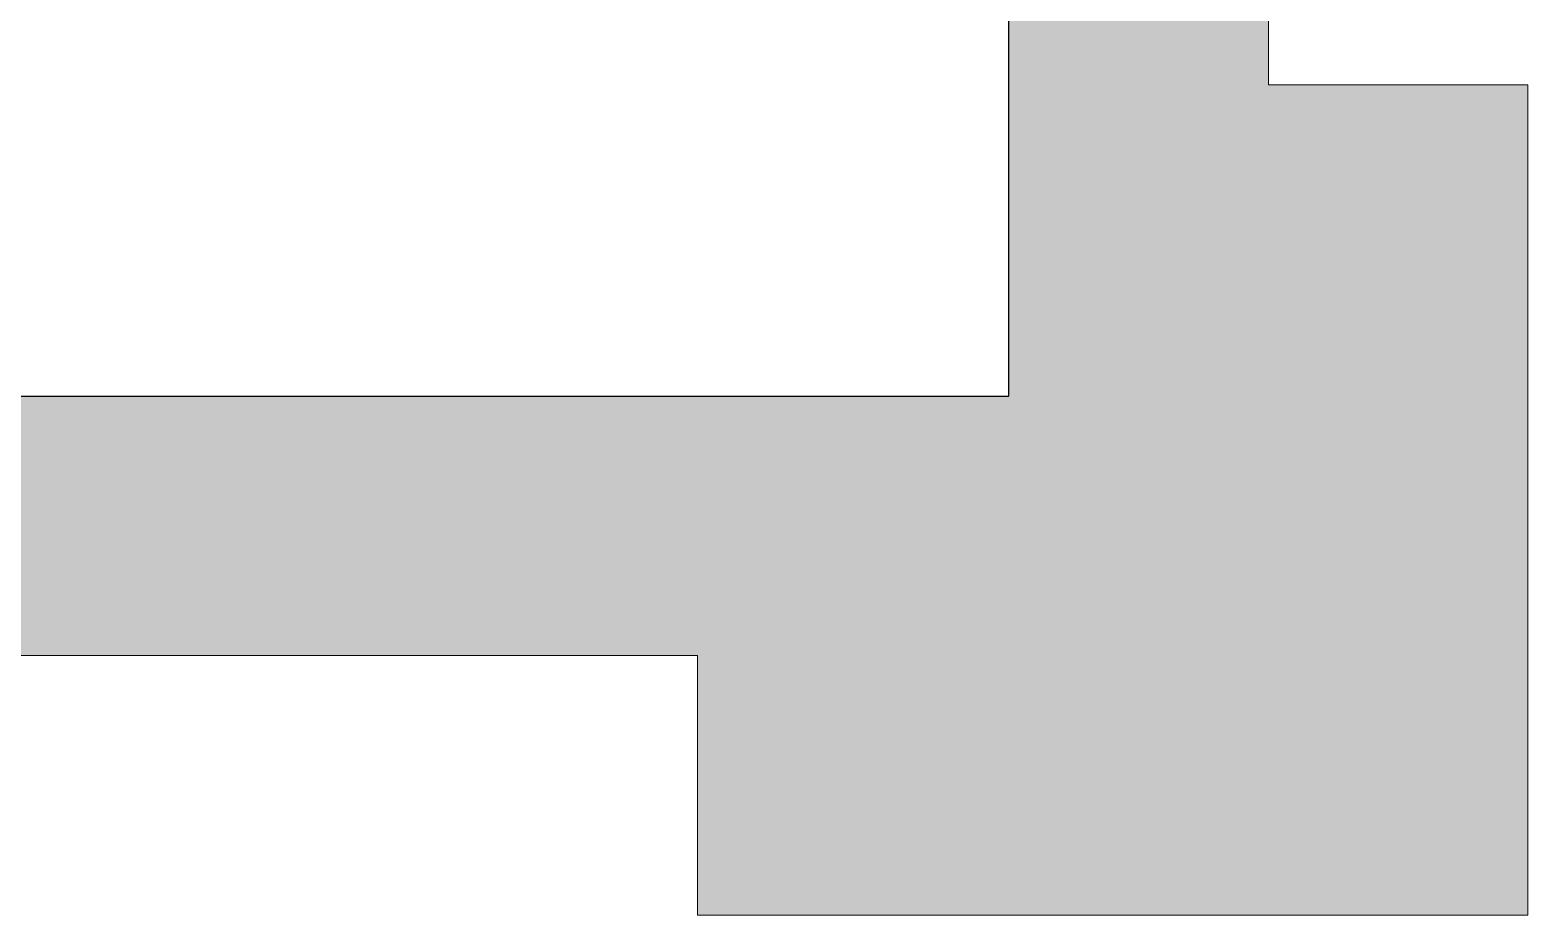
# Model space of a CAD drawing. Header units: millimetres. Extents: x 0 to 59350, y 0 to 29700.
# Drawn here: x 28534.8 to 28679.1, y 17996.2 to 18081.5 of the extents above; entities that cross this region are included whole.
import ezdxf

# ---------------------------------------------------------------- set-up
doc = ezdxf.new("R2010")
doc.units = ezdxf.units.MM
doc.linetypes.add('PUNKT2_S9', pattern=[1, 0, -1])
doc.layers.add('Standard', color=7, linetype='Continuous', lineweight=25)

msp = doc.modelspace()

# ---------------------------------------------------------------- hatches: boundary and pattern name
at = {"layer": 'Standard', "linetype": 'PUNKT2_S9', "lineweight": 18}
h = msp.add_hatch(color=59, dxfattribs=at)
h.paths.add_polyline_path([(28654.1, 19918.72), (28654.1, 21521.22), (28629.1, 21496.22), (28629.1, 19918.72)])
h.paths.add_polyline_path([(28654.1, 18021.22), (28654.1, 18348.72), (28629.1, 18348.72), (28629.1, 18046.22)])
h.paths.add_polyline_path([(28629.1, 19641.22), (28629.1, 18626.22), (28654.1, 18626.22), (28654.1, 19641.22)])
for points in [[(28679.1, 17996.22), (28679.1, 18076.22), (28654.1, 18076.22), (28654.1, 17996.22)], [(28599.1, 17996.22), (28654.1, 17996.22), (28654.1, 18021.22), (28599.1, 18021.22)]]:
    msp.add_hatch(color=59, dxfattribs=at).paths.add_polyline_path(points)
h = msp.add_hatch(color=59, dxfattribs=at)
h.paths.add_polyline_path([(27871.6, 18021.22), (28150.6, 18021.22), (28150.6, 18046.22), (27871.6, 18046.22)])
h.paths.add_polyline_path([(28654.1, 18021.22), (28629.1, 18046.22), (28409.1, 18046.22), (28409.1, 18021.22)])

# ---------------------------------------------------------------- linework, layer by layer
at = {"layer": 'Standard', "color": 36, "linetype": 'Continuous', "lineweight": 18}
for p, q in [((28629.1, 18348.72), (28629.1, 18046.22)), ((28654.1, 18076.22), (28654.1, 18348.72)), ((28679.1, 18076.22), (28654.1, 18076.22)), ((28679.1, 17996.22), (28679.1, 18076.22)), ((28629.1, 18046.22), (28409.1, 18046.22)), ((28409.1, 18021.22), (28599.1, 18021.22)), ((28599.1, 18021.22), (28599.1, 17996.22)), ((28599.1, 17996.22), (28654.1, 17996.22)), ((28654.1, 17996.22), (28679.1, 17996.22))]:
    msp.add_line(p, q, dxfattribs=at)
at = {"layer": 'Standard', "color": 7, "linetype": 'Continuous', "lineweight": -3}
for p, q in [((28629.1, 18046.22), (28629.1, 18348.72)), ((28409.1, 18046.22), (28629.1, 18046.22))]:
    msp.add_line(p, q, dxfattribs=at)

doc.saveas('drawing.dxf')
